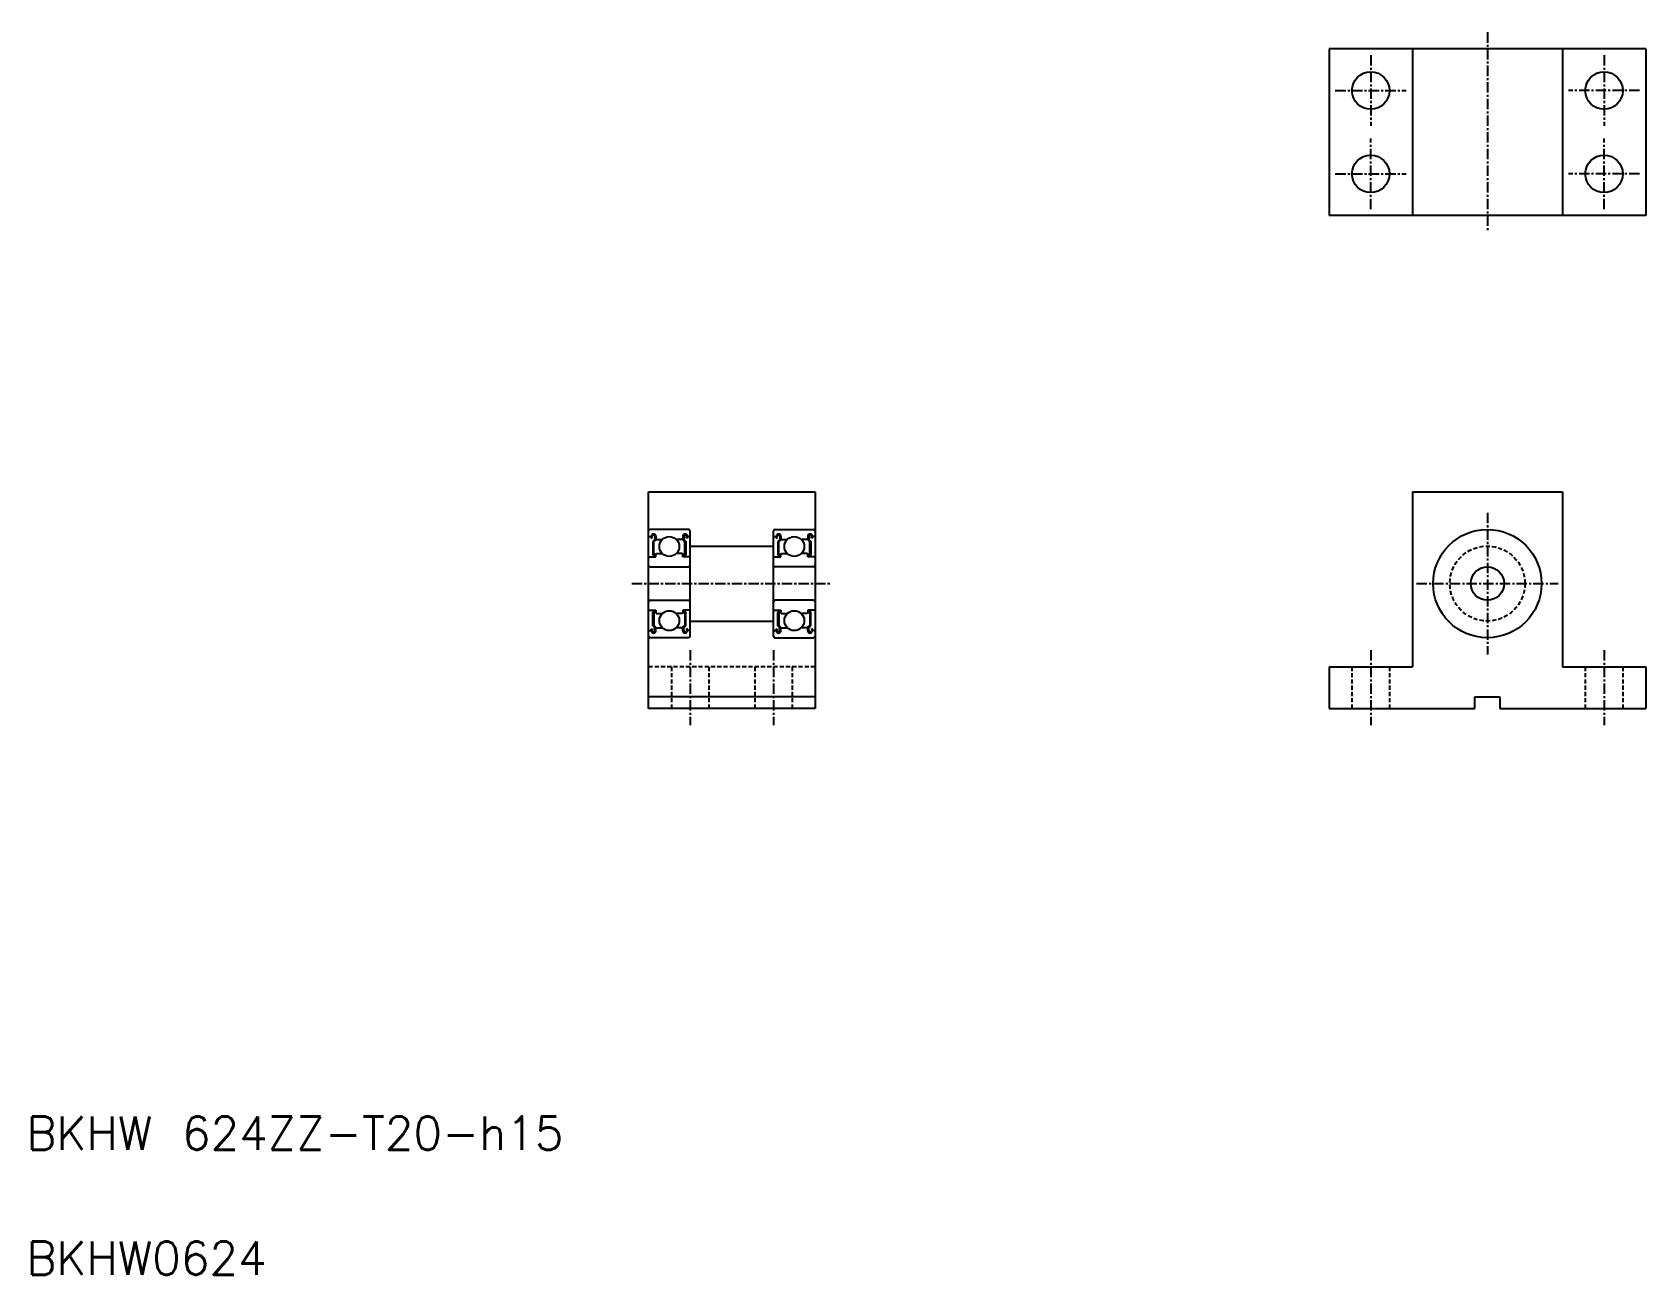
# Model space of a CAD drawing. Extents: x 11 to 204, y 10 to 159.
import ezdxf

# ---------------------------------------------------------------- set-up
doc = ezdxf.new("R2010")
doc.units = 0
doc.linetypes.add('CENTER', pattern=[2, 1.25, -0.25, 0.25, -0.25])
doc.linetypes.add('DASHED', pattern=[0.75, 0.5, -0.25])
doc.layers.get('0').update_dxf_attribs({"linetype": 'CONTINUOUS'})
doc.layers.add('CENTER', color=1, linetype='CENTER')
doc.styles.get("Standard").update_dxf_attribs({"font": 'txt.shx', "width": 0.7, "bigfont": 'bigfont.shx'})

msp = doc.modelspace()

# ---------------------------------------------------------------- linework, layer by layer
at = {"color": 7, "linetype": 'CONTINUOUS'}
for p, q in [((204.3, 157.15), (166.3, 157.15)), ((166.3, 157.15), (166.3, 137.15)), ((176.3, 157.15), (176.3, 137.15)), ((194.3, 157.15), (194.3, 137.15)), ((204.3, 157.15), (204.3, 137.15)), ((204.3, 137.15), (166.3, 137.15)), ((84.63, 77.97), (84.63, 103.97)), ((84.63, 103.97), (104.63, 103.97)), ((104.63, 103.97), (104.63, 77.97)), ((176.3, 103.97), (176.3, 82.97)), ((176.3, 103.97), (194.3, 103.97)), ((194.3, 103.97), (194.3, 82.97)), ((89.43, 99.47), (84.83, 99.47)), ((84.93, 98.62), (85.02, 98.78)), ((89.34, 98.62), (89.25, 98.78)), ((89.63, 86.67), (89.63, 99.27)), ((99.63, 86.67), (99.63, 99.27)), ((99.83, 99.47), (104.43, 99.47)), ((99.93, 98.62), (100.02, 98.78)), ((104.34, 98.62), (104.25, 98.78)), ((84.63, 98.72), (84.73, 98.62)), ((84.63, 97.47), (84.63, 97.47)), ((84.73, 98.62), (84.93, 98.62)), ((84.97, 98.46), (85.07, 98.41)), ((85.03, 98.57), (85.12, 98.73)), ((85.13, 98.51), (85.03, 98.57)), ((85.07, 98.41), (85.13, 98.51)), ((85.39, 98.27), (85.16, 98.04)), ((85.16, 98.04), (85.16, 96.46)), ((85.51, 98.23), (85.27, 97.99)), ((85.27, 96.46), (85.27, 97.99)), ((85.39, 98.65), (85.39, 98.27)), ((85.51, 98.65), (85.51, 98.23)), ((85.51, 98.37), (85.61, 98.27)), ((85.61, 98.27), (86.3, 98.27)), ((88.66, 98.27), (87.97, 98.27)), ((88.76, 98.37), (88.66, 98.27)), ((88.76, 98.65), (88.76, 98.23)), ((88.76, 98.23), (88.99, 97.99)), ((88.88, 98.65), (88.88, 98.27)), ((88.88, 98.27), (89.11, 98.04)), ((88.99, 96.46), (88.99, 97.99)), ((89.11, 98.04), (89.11, 96.46)), ((89.14, 98.51), (89.24, 98.57)), ((89.2, 98.41), (89.14, 98.51)), ((89.24, 98.57), (89.15, 98.73)), ((89.3, 98.46), (89.2, 98.41)), ((89.53, 98.62), (89.34, 98.62)), ((89.63, 98.72), (89.53, 98.62)), ((89.63, 97.47), (99.63, 97.47)), ((99.63, 98.72), (99.73, 98.62)), ((99.73, 98.62), (99.93, 98.62)), ((99.97, 98.46), (100.07, 98.41)), ((100.03, 98.57), (100.12, 98.73)), ((100.13, 98.51), (100.03, 98.57)), ((100.07, 98.41), (100.13, 98.51)), ((100.39, 98.27), (100.16, 98.04)), ((100.16, 98.04), (100.16, 96.46)), ((100.51, 98.23), (100.27, 97.99)), ((100.27, 96.46), (100.27, 97.99)), ((100.39, 98.65), (100.39, 98.27)), ((100.51, 98.65), (100.51, 98.23)), ((100.51, 98.37), (100.61, 98.27)), ((100.61, 98.27), (101.3, 98.27)), ((103.66, 98.27), (102.97, 98.27)), ((103.76, 98.37), (103.66, 98.27)), ((103.76, 98.65), (103.76, 98.23)), ((103.76, 98.23), (103.99, 97.99)), ((103.88, 98.65), (103.88, 98.27)), ((103.88, 98.27), (104.11, 98.04)), ((103.99, 96.46), (103.99, 97.99)), ((104.11, 98.04), (104.11, 96.46)), ((104.14, 98.51), (104.24, 98.57)), ((104.2, 98.41), (104.14, 98.51)), ((104.24, 98.57), (104.15, 98.73)), ((104.3, 98.46), (104.2, 98.41)), ((104.53, 98.62), (104.34, 98.62)), ((104.63, 98.72), (104.53, 98.62)), ((104.63, 97.47), (104.63, 97.47)), ((84.63, 96.07), (84.73, 96.17)), ((84.73, 96.17), (85.51, 96.17)), ((84.83, 94.97), (89.43, 94.97)), ((85.45, 96.46), (85.27, 96.46)), ((85.27, 96.34), (85.45, 96.34)), ((85.45, 96.34), (85.45, 96.46)), ((85.51, 96.47), (85.61, 96.57)), ((85.51, 96.17), (85.51, 96.47)), ((85.61, 96.57), (86.3, 96.57)), ((88.66, 96.57), (87.97, 96.57)), ((88.76, 96.47), (88.66, 96.57)), ((88.76, 96.17), (88.76, 96.47)), ((89.53, 96.17), (88.76, 96.17)), ((88.82, 96.46), (88.99, 96.46)), ((88.82, 96.34), (88.82, 96.46)), ((88.99, 96.34), (88.82, 96.34)), ((89.63, 96.07), (89.53, 96.17)), ((99.63, 96.07), (99.73, 96.17)), ((99.73, 96.17), (100.51, 96.17)), ((104.43, 94.97), (99.83, 94.97)), ((100.45, 96.46), (100.27, 96.46)), ((100.27, 96.34), (100.45, 96.34)), ((100.45, 96.34), (100.45, 96.46)), ((100.51, 96.47), (100.61, 96.57)), ((100.51, 96.17), (100.51, 96.47)), ((100.61, 96.57), (101.3, 96.57)), ((103.66, 96.57), (102.97, 96.57)), ((103.76, 96.47), (103.66, 96.57)), ((103.76, 96.17), (103.76, 96.47)), ((104.53, 96.17), (103.76, 96.17)), ((103.82, 96.46), (103.99, 96.46)), ((103.82, 96.34), (103.82, 96.46)), ((103.99, 96.34), (103.82, 96.34)), ((104.63, 96.07), (104.53, 96.17)), ((84.63, 90.97), (84.63, 90.97)), ((84.63, 89.87), (84.73, 89.77)), ((84.73, 89.77), (85.51, 89.77)), ((84.83, 90.97), (89.43, 90.97)), ((85.16, 87.91), (85.16, 89.49)), ((85.27, 89.6), (85.45, 89.6)), ((85.45, 89.49), (85.27, 89.49)), ((85.27, 89.49), (85.27, 87.95)), ((85.45, 89.6), (85.45, 89.49)), ((85.51, 89.77), (85.51, 89.47)), ((85.51, 89.47), (85.61, 89.37)), ((85.61, 89.37), (86.3, 89.37)), ((88.66, 89.37), (87.97, 89.37)), ((88.76, 89.47), (88.66, 89.37)), ((89.53, 89.77), (88.76, 89.77)), ((88.76, 89.77), (88.76, 89.47)), ((88.99, 89.6), (88.82, 89.6)), ((88.82, 89.6), (88.82, 89.49)), ((88.82, 89.49), (88.99, 89.49)), ((88.99, 89.49), (88.99, 87.95)), ((89.11, 87.91), (89.11, 89.49)), ((89.63, 89.87), (89.53, 89.77)), ((99.63, 89.87), (99.73, 89.77)), ((99.73, 89.77), (100.51, 89.77)), ((104.43, 90.97), (99.83, 90.97)), ((100.16, 87.91), (100.16, 89.49)), ((100.27, 89.6), (100.45, 89.6)), ((100.45, 89.49), (100.27, 89.49)), ((100.27, 89.49), (100.27, 87.95)), ((100.45, 89.6), (100.45, 89.49)), ((100.51, 89.77), (100.51, 89.47)), ((100.51, 89.47), (100.61, 89.37)), ((100.61, 89.37), (101.3, 89.37)), ((103.66, 89.37), (102.97, 89.37)), ((103.76, 89.47), (103.66, 89.37)), ((103.76, 89.77), (103.76, 89.47)), ((104.53, 89.77), (103.76, 89.77)), ((103.99, 89.6), (103.82, 89.6)), ((103.82, 89.6), (103.82, 89.49)), ((103.82, 89.49), (103.99, 89.49)), ((103.99, 89.49), (103.99, 87.95)), ((104.11, 87.91), (104.11, 89.49)), ((104.63, 89.87), (104.53, 89.77)), ((104.63, 90.97), (104.63, 90.97)), ((84.63, 87.22), (84.73, 87.32)), ((84.73, 87.32), (84.93, 87.32)), ((84.93, 87.32), (85.02, 87.16)), ((84.97, 87.48), (85.07, 87.54)), ((85.13, 87.44), (85.03, 87.38)), ((85.03, 87.38), (85.12, 87.22)), ((85.07, 87.54), (85.13, 87.44)), ((85.39, 87.67), (85.16, 87.91)), ((85.51, 87.72), (85.27, 87.95)), ((85.39, 87.29), (85.39, 87.67)), ((85.51, 87.29), (85.51, 87.72)), ((85.51, 87.57), (85.61, 87.67)), ((85.61, 87.67), (86.3, 87.67)), ((88.66, 87.67), (87.97, 87.67)), ((88.76, 87.57), (88.66, 87.67)), ((88.76, 87.72), (88.99, 87.95)), ((88.76, 87.29), (88.76, 87.72)), ((88.88, 87.67), (89.11, 87.91)), ((88.88, 87.29), (88.88, 87.67)), ((89.2, 87.54), (89.14, 87.44)), ((89.14, 87.44), (89.24, 87.38)), ((89.24, 87.38), (89.15, 87.22)), ((89.3, 87.48), (89.2, 87.54)), ((89.34, 87.32), (89.25, 87.16)), ((89.53, 87.32), (89.34, 87.32)), ((89.63, 87.22), (89.53, 87.32)), ((89.63, 88.47), (99.63, 88.47)), ((99.63, 87.22), (99.73, 87.32)), ((99.73, 87.32), (99.93, 87.32)), ((99.93, 87.32), (100.02, 87.16)), ((99.97, 87.48), (100.07, 87.54)), ((100.13, 87.44), (100.03, 87.38)), ((100.03, 87.38), (100.12, 87.22)), ((100.07, 87.54), (100.13, 87.44)), ((100.39, 87.67), (100.16, 87.91)), ((100.51, 87.72), (100.27, 87.95)), ((100.39, 87.29), (100.39, 87.67)), ((100.51, 87.29), (100.51, 87.72)), ((100.51, 87.57), (100.61, 87.67)), ((100.61, 87.67), (101.3, 87.67)), ((103.66, 87.67), (102.97, 87.67)), ((103.76, 87.57), (103.66, 87.67)), ((103.76, 87.72), (103.99, 87.95)), ((103.76, 87.29), (103.76, 87.72)), ((103.88, 87.67), (104.11, 87.91)), ((103.88, 87.29), (103.88, 87.67)), ((104.2, 87.54), (104.14, 87.44)), ((104.14, 87.44), (104.24, 87.38)), ((104.24, 87.38), (104.15, 87.22)), ((104.3, 87.48), (104.2, 87.54)), ((104.34, 87.32), (104.25, 87.16)), ((104.53, 87.32), (104.34, 87.32)), ((104.63, 87.22), (104.53, 87.32)), ((89.43, 86.47), (84.83, 86.47)), ((99.83, 86.47), (104.43, 86.47)), ((166.3, 82.97), (176.3, 82.97)), ((166.3, 82.97), (166.3, 77.97)), ((194.3, 82.97), (204.3, 82.97)), ((204.3, 82.97), (204.3, 77.97)), ((104.63, 79.37), (84.63, 79.37)), ((104.63, 77.97), (84.63, 77.97)), ((166.3, 77.97), (183.8, 77.97)), ((183.8, 79.37), (186.8, 79.37)), ((183.8, 77.97), (183.8, 79.37)), ((186.8, 79.37), (186.8, 77.97)), ((186.8, 77.97), (204.3, 77.97))]:
    msp.add_line(p, q, dxfattribs=at)
at = {"color": 3, "linetype": 'DASHED'}
for p, q in [((104.63, 82.97), (84.63, 82.97)), ((87.38, 82.97), (87.38, 77.97)), ((91.88, 82.97), (91.88, 77.97)), ((97.38, 82.97), (97.38, 77.97)), ((101.88, 82.97), (101.88, 77.97)), ((169.05, 82.97), (169.05, 77.97)), ((173.55, 82.97), (173.55, 77.97)), ((197.05, 82.97), (197.05, 77.97)), ((201.55, 82.97), (201.55, 77.97))]:
    msp.add_line(p, q, dxfattribs=at)
at = {"color": 7, "linetype": 'CONTINUOUS'}
for centre, radius in [((171.3, 152.15), 2.25), ((199.3, 152.15), 2.25), ((171.3, 142.15), 2.25), ((199.3, 142.15), 2.25), ((185.3, 92.97), 6.5), ((87.13, 97.42), 1.19), ((102.13, 97.42), 1.19), ((185.3, 92.97), 2), ((87.13, 88.52), 1.19), ((102.13, 88.52), 1.19)]:
    msp.add_circle(centre, radius, dxfattribs=at)
at = {"color": 3, "linetype": 'DASHED'}
msp.add_circle((185.3, 92.97), 4.5, dxfattribs=at)
at = {"color": 7, "linetype": 'CONTINUOUS'}
for centre, radius, start, end in [((84.83, 99.27), 0.2, 90, 180), ((85.25, 98.65), 0.261, 360, 150), ((85.25, 98.65), 0.145, 360, 150), ((89.02, 98.65), 0.261, 29.9999, 180), ((89.02, 98.65), 0.145, 30.0002, 180), ((89.43, 99.27), 0.2, 0, 90), ((99.83, 99.27), 0.2, 90, 180), ((100.25, 98.65), 0.261, 0, 150.0001), ((100.25, 98.65), 0.145, 0, 149.9998), ((104.02, 98.65), 0.261, 30, 180), ((104.02, 98.65), 0.145, 30, 180), ((104.43, 99.27), 0.2, 0, 90), ((85.03, 98.57), 0.116, 150.0005, 240.0008), ((89.24, 98.57), 0.116, 299.9996, 29.9993), ((100.03, 98.57), 0.116, 150.0007, 240.0004), ((104.24, 98.57), 0.116, 299.9992, 29.9995), ((84.83, 95.17), 0.2, 180, 270), ((85.27, 96.46), 0.116, 180, 270.0005), ((88.99, 96.46), 0.116, 270, 360), ((89.43, 95.17), 0.2, 270, 0), ((99.83, 95.17), 0.2, 180, 270), ((100.27, 96.46), 0.116, 180, 270), ((103.99, 96.46), 0.116, 269.9995, 0), ((104.43, 95.17), 0.2, 270, 0), ((84.83, 90.77), 0.2, 90, 180), ((85.27, 89.49), 0.116, 89.9995, 180), ((88.99, 89.49), 0.116, 0, 90), ((89.43, 90.77), 0.2, 0, 90), ((99.83, 90.77), 0.2, 90, 180), ((100.27, 89.49), 0.116, 90, 180), ((103.99, 89.49), 0.116, 0, 90.0005), ((104.43, 90.77), 0.2, 0, 90), ((85.03, 87.38), 0.116, 119.9992, 209.9995), ((85.25, 87.29), 0.261, 210, 0), ((85.25, 87.29), 0.145, 210, 0), ((89.02, 87.29), 0.261, 180, 330.0001), ((89.02, 87.29), 0.145, 180, 329.9998), ((89.24, 87.38), 0.116, 329.9934, 60.0016), ((100.03, 87.38), 0.116, 119.9984, 210.0066), ((100.25, 87.29), 0.261, 209.9999, 0), ((100.25, 87.29), 0.145, 210.0002, 0), ((104.02, 87.29), 0.261, 180, 330), ((104.02, 87.29), 0.145, 180, 330), ((104.24, 87.38), 0.116, 330.0005, 60.0008), ((84.83, 86.67), 0.2, 180, 270), ((89.43, 86.67), 0.2, 270, 0), ((99.83, 86.67), 0.2, 180, 270), ((104.43, 86.67), 0.2, 270, 0)]:
    msp.add_arc(centre, radius, start, end, dxfattribs=at)
at = {"layer": 'CENTER', "color": 1, "linetype": 'CENTER'}
for p, q in [((185.3, 159.15), (185.3, 135.15)), ((171.3, 156.4), (171.3, 147.9)), ((199.3, 156.4), (199.3, 147.9)), ((167.05, 152.15), (175.55, 152.15)), ((203.55, 152.15), (195.05, 152.15)), ((171.3, 137.9), (171.3, 146.4)), ((199.3, 137.9), (199.3, 146.4)), ((167.05, 142.15), (175.55, 142.15)), ((203.55, 142.15), (195.05, 142.15)), ((185.3, 101.47), (185.3, 84.47)), ((82.63, 92.97), (106.63, 92.97)), ((176.8, 92.97), (193.8, 92.97)), ((89.63, 84.97), (89.63, 75.97)), ((99.63, 84.97), (99.63, 75.97)), ((171.3, 84.97), (171.3, 75.97)), ((199.3, 84.97), (199.3, 75.97))]:
    msp.add_line(p, q, dxfattribs=at)

# ---------------------------------------------------------------- texts
at = {"color": 7, "linetype": 'CONTINUOUS'}
for s, p in [('BKHW 624ZZ-T20-h15', (10, 25)), ('BKHW0624', (10, 10))]:
    msp.add_text(s, height=4, dxfattribs=at).set_placement(p)

doc.saveas('drawing.dxf')
